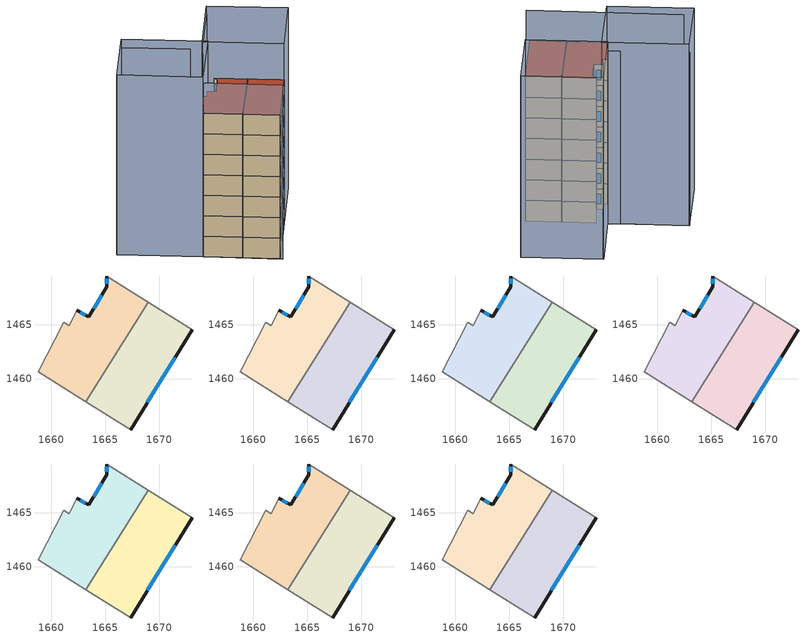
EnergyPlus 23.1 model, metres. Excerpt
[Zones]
2202b5e2a637705a_F0_dwelling_0
 floor ground (EU_floor_Construction): 1673.06,1464.52 1667.35,1455.22 1663.18,1457.84 1668.99,1467.1 z0
 wall outside (EU_wall_Construction): 1667.35,1455.22 1673.06,1464.52 z0:3
 wall adiabatic (EU_wall_Construction): 1673.06,1464.52 1668.99,1467.1 / 1663.18,1457.84 1667.35,1455.22 z0:3
 wall to 2202b5e2a637705a_F0_dwelling_1 (EU_wall_Construction): 1668.99,1467.1 1663.18,1457.84 z0:3
 window (EU_Window_Construction): 1668.92,1457.78 1671.49,1461.96 z0.83:2.17
2202b5e2a637705a_F0_dwelling_1
 floor ground (EU_floor_Construction): 1668.99,1467.1 1663.18,1457.84 1658.75,1460.62 1661.15,1465.23 1661.65,1464.93 1662.35,1466.33 1663.45,1465.73 1665.16,1468.53 1665.16,1469.53 z0
 wall outside (EU_wall_Construction): 1665.16,1469.53 1665.16,1468.53 1663.45,1465.73 1662.35,1466.33 z0:3
 wall adiabatic (EU_wall_Construction): 1668.99,1467.1 1665.16,1469.53 / 1662.35,1466.33 1661.65,1464.93 1661.15,1465.23 1658.75,1460.62 1663.18,1457.84 z0:3
 window (EU_Window_Construction): 1664.69,1467.76 1663.92,1466.5 / 1665.16,1469.25 1665.16,1468.8 / 1663.15,1465.89 1662.66,1466.16 z0.83:2.17
2202b5e2a637705a_F1_dwelling_0
 floor to 2202b5e2a637705a_F0_dwelling_0 (EU_floor_Construction): 1673.06,1464.52 1667.35,1455.22 1663.18,1457.84 1668.99,1467.1 z3
 wall outside (EU_wall_Construction): 1667.35,1455.22 1673.06,1464.52 z3:6
 wall adiabatic (EU_wall_Construction): 1673.06,1464.52 1668.99,1467.1 / 1663.18,1457.84 1667.35,1455.22 z3:6
 wall to 2202b5e2a637705a_F1_dwelling_1 (EU_wall_Construction): 1668.99,1467.1 1663.18,1457.84 z3:6
 window (EU_Window_Construction): 1668.92,1457.78 1671.49,1461.96 z3.83:5.17
2202b5e2a637705a_F1_dwelling_1
 floor to 2202b5e2a637705a_F0_dwelling_1 (EU_floor_Construction): 1668.99,1467.1 1663.18,1457.84 1658.75,1460.62 1661.15,1465.23 1661.65,1464.93 1662.35,1466.33 1663.45,1465.73 1665.16,1468.53 1665.16,1469.53 z3
 wall outside (EU_wall_Construction): 1665.16,1469.53 1665.16,1468.53 1663.45,1465.73 1662.35,1466.33 z3:6
 wall adiabatic (EU_wall_Construction): 1668.99,1467.1 1665.16,1469.53 / 1662.35,1466.33 1661.65,1464.93 1661.15,1465.23 1658.75,1460.62 1663.18,1457.84 z3:6
 window (EU_Window_Construction): 1664.69,1467.76 1663.92,1466.5 / 1665.16,1469.25 1665.16,1468.8 / 1663.15,1465.89 1662.66,1466.16 z3.83:5.17
2202b5e2a637705a_F2_dwelling_0
 floor to 2202b5e2a637705a_F1_dwelling_0 (EU_floor_Construction): 1673.06,1464.52 1667.35,1455.22 1663.18,1457.84 1668.99,1467.1 z6
 wall outside (EU_wall_Construction): 1667.35,1455.22 1673.06,1464.52 z6:9
 wall adiabatic (EU_wall_Construction): 1673.06,1464.52 1668.99,1467.1 / 1663.18,1457.84 1667.35,1455.22 z6:9
 wall to 2202b5e2a637705a_F2_dwelling_1 (EU_wall_Construction): 1668.99,1467.1 1663.18,1457.84 z6:9
 window (EU_Window_Construction): 1668.92,1457.78 1671.49,1461.96 z6.83:8.17
2202b5e2a637705a_F2_dwelling_1
 floor to 2202b5e2a637705a_F1_dwelling_1 (EU_floor_Construction): 1668.99,1467.1 1663.18,1457.84 1658.75,1460.62 1661.15,1465.23 1661.65,1464.93 1662.35,1466.33 1663.45,1465.73 1665.16,1468.53 1665.16,1469.53 z6
 wall outside (EU_wall_Construction): 1665.16,1469.53 1665.16,1468.53 1663.45,1465.73 1662.35,1466.33 z6:9
 wall adiabatic (EU_wall_Construction): 1668.99,1467.1 1665.16,1469.53 / 1662.35,1466.33 1661.65,1464.93 1661.15,1465.23 1658.75,1460.62 1663.18,1457.84 z6:9
 window (EU_Window_Construction): 1664.69,1467.76 1663.92,1466.5 / 1665.16,1469.25 1665.16,1468.8 / 1663.15,1465.89 1662.66,1466.16 z6.83:8.17
2202b5e2a637705a_F3_dwelling_0
 floor to 2202b5e2a637705a_F2_dwelling_0 (EU_floor_Construction): 1673.06,1464.52 1667.35,1455.22 1663.18,1457.84 1668.99,1467.1 z9
 wall outside (EU_wall_Construction): 1667.35,1455.22 1673.06,1464.52 z9:12
 wall adiabatic (EU_wall_Construction): 1673.06,1464.52 1668.99,1467.1 / 1663.18,1457.84 1667.35,1455.22 z9:12
 wall to 2202b5e2a637705a_F3_dwelling_1 (EU_wall_Construction): 1668.99,1467.1 1663.18,1457.84 z9:12
 window (EU_Window_Construction): 1668.92,1457.78 1671.49,1461.96 z9.83:11.17
2202b5e2a637705a_F3_dwelling_1
 floor to 2202b5e2a637705a_F2_dwelling_1 (EU_floor_Construction): 1668.99,1467.1 1663.18,1457.84 1658.75,1460.62 1661.15,1465.23 1661.65,1464.93 1662.35,1466.33 1663.45,1465.73 1665.16,1468.53 1665.16,1469.53 z9
 wall outside (EU_wall_Construction): 1665.16,1469.53 1665.16,1468.53 1663.45,1465.73 1662.35,1466.33 z9:12
 wall adiabatic (EU_wall_Construction): 1668.99,1467.1 1665.16,1469.53 / 1662.35,1466.33 1661.65,1464.93 1661.15,1465.23 1658.75,1460.62 1663.18,1457.84 z9:12
 window (EU_Window_Construction): 1664.69,1467.76 1663.92,1466.5 / 1665.16,1469.25 1665.16,1468.8 / 1663.15,1465.89 1662.66,1466.16 z9.83:11.17
2202b5e2a637705a_F4_dwelling_0
 floor to 2202b5e2a637705a_F3_dwelling_0 (EU_floor_Construction): 1673.06,1464.52 1667.35,1455.22 1663.18,1457.84 1668.99,1467.1 z12
 wall outside (EU_wall_Construction): 1667.35,1455.22 1673.06,1464.52 z12:15
 wall adiabatic (EU_wall_Construction): 1673.06,1464.52 1668.99,1467.1 / 1663.18,1457.84 1667.35,1455.22 z12:15
 wall to 2202b5e2a637705a_F4_dwelling_1 (EU_wall_Construction): 1668.99,1467.1 1663.18,1457.84 z12:15
 window (EU_Window_Construction): 1668.92,1457.78 1671.49,1461.96 z12.83:14.17
2202b5e2a637705a_F4_dwelling_1
 floor to 2202b5e2a637705a_F3_dwelling_1 (EU_floor_Construction): 1668.99,1467.1 1663.18,1457.84 1658.75,1460.62 1661.15,1465.23 1661.65,1464.93 1662.35,1466.33 1663.45,1465.73 1665.16,1468.53 1665.16,1469.53 z12
 wall outside (EU_wall_Construction): 1665.16,1469.53 1665.16,1468.53 1663.45,1465.73 1662.35,1466.33 z12:15
 wall adiabatic (EU_wall_Construction): 1668.99,1467.1 1665.16,1469.53 / 1662.35,1466.33 1661.65,1464.93 1661.15,1465.23 1658.75,1460.62 1663.18,1457.84 z12:15
 window (EU_Window_Construction): 1664.69,1467.76 1663.92,1466.5 / 1665.16,1469.25 1665.16,1468.8 / 1663.15,1465.89 1662.66,1466.16 z12.83:14.17
2202b5e2a637705a_F5_dwelling_0
 floor to 2202b5e2a637705a_F4_dwelling_0 (EU_floor_Construction): 1673.06,1464.52 1667.35,1455.22 1663.18,1457.84 1668.99,1467.1 z15
 wall outside (EU_wall_Construction): 1667.35,1455.22 1673.06,1464.52 z15:18
 wall adiabatic (EU_wall_Construction): 1673.06,1464.52 1668.99,1467.1 / 1663.18,1457.84 1667.35,1455.22 z15:18
 wall to 2202b5e2a637705a_F5_dwelling_1 (EU_wall_Construction): 1668.99,1467.1 1663.18,1457.84 z15:18
 window (EU_Window_Construction): 1668.92,1457.78 1671.49,1461.96 z15.83:17.17
2202b5e2a637705a_F5_dwelling_1
 floor to 2202b5e2a637705a_F4_dwelling_1 (EU_floor_Construction): 1668.99,1467.1 1663.18,1457.84 1658.75,1460.62 1661.15,1465.23 1661.65,1464.93 1662.35,1466.33 1663.45,1465.73 1665.16,1468.53 1665.16,1469.53 z15
 wall outside (EU_wall_Construction): 1665.16,1469.53 1665.16,1468.53 1663.45,1465.73 1662.35,1466.33 z15:18
 wall adiabatic (EU_wall_Construction): 1668.99,1467.1 1665.16,1469.53 / 1662.35,1466.33 1661.65,1464.93 1661.15,1465.23 1658.75,1460.62 1663.18,1457.84 z15:18
 window (EU_Window_Construction): 1664.69,1467.76 1663.92,1466.5 / 1665.16,1469.25 1665.16,1468.8 / 1663.15,1465.89 1662.66,1466.16 z15.83:17.17
2202b5e2a637705a_F6_dwelling_0
 floor to 2202b5e2a637705a_F5_dwelling_0 (EU_floor_Construction): 1673.06,1464.52 1667.35,1455.22 1663.18,1457.84 1668.99,1467.1 z18
 wall outside (EU_wall_Construction): 1667.35,1455.22 1673.06,1464.52 z18:21
 wall adiabatic (EU_wall_Construction): 1673.06,1464.52 1668.99,1467.1 / 1663.18,1457.84 1667.35,1455.22 z18:21
 wall to 2202b5e2a637705a_F6_dwelling_1 (EU_wall_Construction): 1668.99,1467.1 1663.18,1457.84 z18:21
 window (EU_Window_Construction): 1668.92,1457.78 1671.49,1461.96 z18.83:20.17
 roof outside (EU_roof_Construction): 1667.35,1455.22 1673.06,1464.52 1668.99,1467.1 1663.18,1457.84 z21
2202b5e2a637705a_F6_dwelling_1
 floor to 2202b5e2a637705a_F5_dwelling_1 (EU_floor_Construction): 1668.99,1467.1 1663.18,1457.84 1658.75,1460.62 1661.15,1465.23 1661.65,1464.93 1662.35,1466.33 1663.45,1465.73 1665.16,1468.53 1665.16,1469.53 z18
 wall outside (EU_wall_Construction): 1665.16,1469.53 1665.16,1468.53 1663.45,1465.73 1662.35,1466.33 z18:21
 wall adiabatic (EU_wall_Construction): 1668.99,1467.1 1665.16,1469.53 / 1662.35,1466.33 1661.65,1464.93 1661.15,1465.23 1658.75,1460.62 1663.18,1457.84 z18:21
 window (EU_Window_Construction): 1664.69,1467.76 1663.92,1466.5 / 1665.16,1469.25 1665.16,1468.8 / 1663.15,1465.89 1662.66,1466.16 z18.83:20.17
 roof outside (EU_roof_Construction): 1663.18,1457.84 1668.99,1467.1 1665.16,1469.53 1665.16,1468.53 1663.45,1465.73 1662.35,1466.33 1661.65,1464.93 1661.15,1465.23 1658.75,1460.62 z21
shading: 1650.24,1466.13 1667.67,1455.02 z0:25.4; 1654.85,1476.04 1664.58,1469.97 / 1664.58,1469.97 1658.75,1460.63 / 1658.75,1460.63 1649.02,1466.69 / 1649.02,1466.69 1654.85,1476.04 / 1678.8,1473.87 1673.06,1464.52 / 1673.06,1464.52 1663.83,1470.18 / 1663.83,1470.18 1669.56,1479.53 / 1669.56,1479.53 1678.8,1473.87 z0:26.3; 1669.59,1479.52 1664,1470.35 / 1664,1470.35 1654.77,1475.97 z0:25.1
[Building]
EU S2 Campaign: North Axis=0; Terrain=City; Solar Distribution=FullExterior
[Site:Location]
Lyon-Bron: Latitude=45.75; Longitude=5; Time Zone=1; Elevation=198
[SizingPeriod:WeatherFileDays]
AnnualSizingPeriod: Begin Month=1; Begin Day of Month=1; End Month=12; End Day of Month=31; Day of Week for Start Day=Monday; Use Weather File Daylight Saving Period=No; Use Weather File Rain and Snow Indicators=No
[MATERIAL]
EU_InternalMass_Material: Roughness=MediumRough; Thickness=0.1; Conductivity=1; Density=1800; Specific Heat=900; Thermal Absorptance=0.9; Solar Absorptance=0.7; Visible Absorptance=0.7
[MATERIAL:NOMASS] Roughness=MediumRough; Thermal Absorptance=0.9; Solar Absorptance=0.7; Visible Absorptance=0.7
Name | Thermal Resistance
EU_wall_NoMass | 0.87146
EU_roof_NoMass | 0.842276
EU_floor_NoMass | 0.496999
[WINDOWMATERIAL:SIMPLEGLAZINGSYSTEM]
EU_Window_SimpleGlazing: UFactor=2.2525; Solar Heat Gain Coefficient=0.76; Visible Transmittance=0.76
[CONSTRUCTION]
EU_wall_Construction: EU_wall_NoMass
EU_roof_Construction: EU_roof_NoMass
EU_floor_Construction: EU_floor_NoMass
EU_Window_Construction: EU_Window_SimpleGlazing
EU_InternalMass_Construction: EU_InternalMass_Material
[ZONE] Type=1; Multiplier=1; Ceiling Height=autocalculate; Floor Area=autocalculate; Part of Total Floor Area=Yes
Name | Volume
2202b5e2a637705a_F0_dwelling_0 | 159.671
2202b5e2a637705a_F1_dwelling_0; 2202b5e2a637705a_F2_dwelling_0; 2202b5e2a637705a_F3_dwelling_0; 2202b5e2a637705a_F4_dwelling_0; 2202b5e2a637705a_F5_dwelling_0; 2202b5e2a637705a_F6_dwelling_0 | 159.67
2202b5e2a637705a_F0_dwelling_1 | 159.651
2202b5e2a637705a_F1_dwelling_1; 2202b5e2a637705a_F2_dwelling_1; 2202b5e2a637705a_F3_dwelling_1; 2202b5e2a637705a_F4_dwelling_1; 2202b5e2a637705a_F5_dwelling_1; 2202b5e2a637705a_F6_dwelling_1 | 159.65
[INTERNALMASS] Construction=EU_InternalMass_Construction
Name | Zone or ZoneList | Surface Area
2202b5e2a637705a_F0_dwelling_0_EU_InternalMass | 2202b5e2a637705a_F0_dwelling_0 | 53.2233
2202b5e2a637705a_F0_dwelling_1_EU_InternalMass | 2202b5e2a637705a_F0_dwelling_1 | 53.2169
2202b5e2a637705a_F1_dwelling_0_EU_InternalMass | 2202b5e2a637705a_F1_dwelling_0 | 53.2233
2202b5e2a637705a_F1_dwelling_1_EU_InternalMass | 2202b5e2a637705a_F1_dwelling_1 | 53.2169
2202b5e2a637705a_F2_dwelling_0_EU_InternalMass | 2202b5e2a637705a_F2_dwelling_0 | 53.2233
2202b5e2a637705a_F2_dwelling_1_EU_InternalMass | 2202b5e2a637705a_F2_dwelling_1 | 53.2169
2202b5e2a637705a_F3_dwelling_0_EU_InternalMass | 2202b5e2a637705a_F3_dwelling_0 | 53.2233
2202b5e2a637705a_F3_dwelling_1_EU_InternalMass | 2202b5e2a637705a_F3_dwelling_1 | 53.2169
2202b5e2a637705a_F4_dwelling_0_EU_InternalMass | 2202b5e2a637705a_F4_dwelling_0 | 53.2233
2202b5e2a637705a_F4_dwelling_1_EU_InternalMass | 2202b5e2a637705a_F4_dwelling_1 | 53.2169
2202b5e2a637705a_F5_dwelling_0_EU_InternalMass | 2202b5e2a637705a_F5_dwelling_0 | 53.2233
2202b5e2a637705a_F5_dwelling_1_EU_InternalMass | 2202b5e2a637705a_F5_dwelling_1 | 53.2169
2202b5e2a637705a_F6_dwelling_0_EU_InternalMass | 2202b5e2a637705a_F6_dwelling_0 | 53.2233
2202b5e2a637705a_F6_dwelling_1_EU_InternalMass | 2202b5e2a637705a_F6_dwelling_1 | 53.2169
[OTHEREQUIPMENT] Fuel Type=Electricity; Design Level Calculation Method=Watts/Area; Power per Zone Floor Area=1; Fraction Latent=0; Fraction Radiant=0; Fraction Lost=0; Carbon Dioxide Generation Rate=0; EndUse Subcategory=EU_Step8_InternalGains
Name | Zone or ZoneList or Space or SpaceList | Schedule
EU_Step8_InternalGain_2202b5e2a637705a_F0_dwelling_0_f000 | 2202b5e2a637705a_F0_dwelling_0 | EU_Step8_GainSchedule_2202b5e2a637705a_F0_dwelling_0_f000
EU_Step8_InternalGain_2202b5e2a637705a_F0_dwelling_1_f000 | 2202b5e2a637705a_F0_dwelling_1 | EU_Step8_GainSchedule_2202b5e2a637705a_F0_dwelling_1_f000
EU_Step8_InternalGain_2202b5e2a637705a_F1_dwelling_0_f000 | 2202b5e2a637705a_F1_dwelling_0 | EU_Step8_GainSchedule_2202b5e2a637705a_F1_dwelling_0_f000
EU_Step8_InternalGain_2202b5e2a637705a_F1_dwelling_1_f000 | 2202b5e2a637705a_F1_dwelling_1 | EU_Step8_GainSchedule_2202b5e2a637705a_F1_dwelling_1_f000
EU_Step8_InternalGain_2202b5e2a637705a_F2_dwelling_0_f000 | 2202b5e2a637705a_F2_dwelling_0 | EU_Step8_GainSchedule_2202b5e2a637705a_F2_dwelling_0_f000
EU_Step8_InternalGain_2202b5e2a637705a_F2_dwelling_1_f000 | 2202b5e2a637705a_F2_dwelling_1 | EU_Step8_GainSchedule_2202b5e2a637705a_F2_dwelling_1_f000
EU_Step8_InternalGain_2202b5e2a637705a_F3_dwelling_0_f000 | 2202b5e2a637705a_F3_dwelling_0 | EU_Step8_GainSchedule_2202b5e2a637705a_F3_dwelling_0_f000
EU_Step8_InternalGain_2202b5e2a637705a_F3_dwelling_1_f000 | 2202b5e2a637705a_F3_dwelling_1 | EU_Step8_GainSchedule_2202b5e2a637705a_F3_dwelling_1_f000
EU_Step8_InternalGain_2202b5e2a637705a_F4_dwelling_0_f000 | 2202b5e2a637705a_F4_dwelling_0 | EU_Step8_GainSchedule_2202b5e2a637705a_F4_dwelling_0_f000
EU_Step8_InternalGain_2202b5e2a637705a_F4_dwelling_1_f000 | 2202b5e2a637705a_F4_dwelling_1 | EU_Step8_GainSchedule_2202b5e2a637705a_F4_dwelling_1_f000
EU_Step8_InternalGain_2202b5e2a637705a_F5_dwelling_0_f000 | 2202b5e2a637705a_F5_dwelling_0 | EU_Step8_GainSchedule_2202b5e2a637705a_F5_dwelling_0_f000
EU_Step8_InternalGain_2202b5e2a637705a_F5_dwelling_1_f000 | 2202b5e2a637705a_F5_dwelling_1 | EU_Step8_GainSchedule_2202b5e2a637705a_F5_dwelling_1_f000
EU_Step8_InternalGain_2202b5e2a637705a_F6_dwelling_0_f000 | 2202b5e2a637705a_F6_dwelling_0 | EU_Step8_GainSchedule_2202b5e2a637705a_F6_dwelling_0_f000
EU_Step8_InternalGain_2202b5e2a637705a_F6_dwelling_1_f000 | 2202b5e2a637705a_F6_dwelling_1 | EU_Step8_GainSchedule_2202b5e2a637705a_F6_dwelling_1_f000
[ZONEVENTILATION:DESIGNFLOWRATE] Schedule=EU_AlwaysOn; Design Flow Rate Calculation Method=AirChanges/Hour; Air Changes per Hour=0.425; Ventilation Type=Natural; Fan Pressure Rise=0; Fan Total Efficiency=1; Constant Term Coefficient=1; Temperature Term Coefficient=0; Velocity Term Coefficient=0; Velocity Squared Term Coefficient=0; Minimum Indoor Temperature=-100; Maximum Indoor Temperature=100; Delta Temperature=-100; Minimum Outdoor Temperature=-100; Maximum Outdoor Temperature=100; Maximum Wind Speed=40
Name | Zone or ZoneList or Space or SpaceList
EU_ConstantAir_2202b5e2a637705a_F0_dwelling_0 | 2202b5e2a637705a_F0_dwelling_0
EU_ConstantAir_2202b5e2a637705a_F0_dwelling_1 | 2202b5e2a637705a_F0_dwelling_1
EU_ConstantAir_2202b5e2a637705a_F1_dwelling_0 | 2202b5e2a637705a_F1_dwelling_0
EU_ConstantAir_2202b5e2a637705a_F1_dwelling_1 | 2202b5e2a637705a_F1_dwelling_1
EU_ConstantAir_2202b5e2a637705a_F2_dwelling_0 | 2202b5e2a637705a_F2_dwelling_0
EU_ConstantAir_2202b5e2a637705a_F2_dwelling_1 | 2202b5e2a637705a_F2_dwelling_1
EU_ConstantAir_2202b5e2a637705a_F3_dwelling_0 | 2202b5e2a637705a_F3_dwelling_0
EU_ConstantAir_2202b5e2a637705a_F3_dwelling_1 | 2202b5e2a637705a_F3_dwelling_1
EU_ConstantAir_2202b5e2a637705a_F4_dwelling_0 | 2202b5e2a637705a_F4_dwelling_0
EU_ConstantAir_2202b5e2a637705a_F4_dwelling_1 | 2202b5e2a637705a_F4_dwelling_1
EU_ConstantAir_2202b5e2a637705a_F5_dwelling_0 | 2202b5e2a637705a_F5_dwelling_0
EU_ConstantAir_2202b5e2a637705a_F5_dwelling_1 | 2202b5e2a637705a_F5_dwelling_1
EU_ConstantAir_2202b5e2a637705a_F6_dwelling_0 | 2202b5e2a637705a_F6_dwelling_0
EU_ConstantAir_2202b5e2a637705a_F6_dwelling_1 | 2202b5e2a637705a_F6_dwelling_1
[HVACTEMPLATE:THERMOSTAT] Constant Heating Setpoint=20; Constant Cooling Setpoint=50
EU_HeatOnly_2202b5e2a637705a_F0_dwelling_0; EU_HeatOnly_2202b5e2a637705a_F0_dwelling_1; EU_HeatOnly_2202b5e2a637705a_F1_dwelling_0; EU_HeatOnly_2202b5e2a637705a_F1_dwelling_1; EU_HeatOnly_2202b5e2a637705a_F2_dwelling_0; EU_HeatOnly_2202b5e2a637705a_F2_dwelling_1; EU_HeatOnly_2202b5e2a637705a_F3_dwelling_0; EU_HeatOnly_2202b5e2a637705a_F3_dwelling_1; EU_HeatOnly_2202b5e2a637705a_F4_dwelling_0; EU_HeatOnly_2202b5e2a637705a_F4_dwelling_1; EU_HeatOnly_2202b5e2a637705a_F5_dwelling_0; EU_HeatOnly_2202b5e2a637705a_F5_dwelling_1; EU_HeatOnly_2202b5e2a637705a_F6_dwelling_0; EU_HeatOnly_2202b5e2a637705a_F6_dwelling_1
[HVACTEMPLATE:ZONE:IDEALLOADSAIRSYSTEM] System Availability Schedule=EU_AlwaysOn; Maximum Heating Supply Air Temperature=50; Minimum Cooling Supply Air Temperature=13; Maximum Heating Supply Air Humidity Ratio=0.0156; Minimum Cooling Supply Air Humidity Ratio=0.0077; Heating Limit=NoLimit; Cooling Limit=NoLimit; Heating Availability Schedule=EU_AlwaysOn; Cooling Availability Schedule=EU_CoolingOff; Dehumidification Control Type=ConstantSensibleHeatRatio; Cooling Sensible Heat Ratio=0.7; Dehumidification Setpoint=60; Humidification Control Type=None; Humidification Setpoint=30; Outdoor Air Method=None; Outdoor Air Flow Rate per Person=0.00944; Outdoor Air Flow Rate per Zone Floor Area=0; Outdoor Air Flow Rate per Zone=0; Demand Controlled Ventilation Type=None; Outdoor Air Economizer Type=NoEconomizer; Heat Recovery Type=None; Sensible Heat Recovery Effectiveness=0.7; Latent Heat Recovery Effectiveness=0.65
Name | Template Thermostat
2202b5e2a637705a_F0_dwelling_0 | EU_HeatOnly_2202b5e2a637705a_F0_dwelling_0
2202b5e2a637705a_F0_dwelling_1 | EU_HeatOnly_2202b5e2a637705a_F0_dwelling_1
2202b5e2a637705a_F1_dwelling_0 | EU_HeatOnly_2202b5e2a637705a_F1_dwelling_0
2202b5e2a637705a_F1_dwelling_1 | EU_HeatOnly_2202b5e2a637705a_F1_dwelling_1
2202b5e2a637705a_F2_dwelling_0 | EU_HeatOnly_2202b5e2a637705a_F2_dwelling_0
2202b5e2a637705a_F2_dwelling_1 | EU_HeatOnly_2202b5e2a637705a_F2_dwelling_1
2202b5e2a637705a_F3_dwelling_0 | EU_HeatOnly_2202b5e2a637705a_F3_dwelling_0
2202b5e2a637705a_F3_dwelling_1 | EU_HeatOnly_2202b5e2a637705a_F3_dwelling_1
2202b5e2a637705a_F4_dwelling_0 | EU_HeatOnly_2202b5e2a637705a_F4_dwelling_0
2202b5e2a637705a_F4_dwelling_1 | EU_HeatOnly_2202b5e2a637705a_F4_dwelling_1
2202b5e2a637705a_F5_dwelling_0 | EU_HeatOnly_2202b5e2a637705a_F5_dwelling_0
2202b5e2a637705a_F5_dwelling_1 | EU_HeatOnly_2202b5e2a637705a_F5_dwelling_1
2202b5e2a637705a_F6_dwelling_0 | EU_HeatOnly_2202b5e2a637705a_F6_dwelling_0
2202b5e2a637705a_F6_dwelling_1 | EU_HeatOnly_2202b5e2a637705a_F6_dwelling_1
[SIZING:ZONE] Zone Cooling Design Supply Air Temperature Input Method=SupplyAirTemperature; Zone Cooling Design Supply Air Temperature=13; Zone Heating Design Supply Air Temperature Input Method=SupplyAirTemperature; Zone Heating Design Supply Air Temperature=50; Zone Cooling Design Supply Air Humidity Ratio=0.008; Zone Heating Design Supply Air Humidity Ratio=0.008; Cooling Design Air Flow Method=DesignDay; Cooling Design Air Flow Rate=0; Cooling Minimum Air Flow per Zone Floor Area=0.000762; Cooling Minimum Air Flow=0; Cooling Minimum Air Flow Fraction=0.2; Heating Design Air Flow Method=DesignDay; Heating Design Air Flow Rate=0; Heating Maximum Air Flow per Zone Floor Area=0.002032; Heating Maximum Air Flow=0.141576; Heating Maximum Air Flow Fraction=0.3; Account for Dedicated Outdoor Air System=No; Dedicated Outdoor Air System Control Strategy=NeutralSupplyAir; Dedicated Outdoor Air Low Setpoint Temperature for Design=autosize; Dedicated Outdoor Air High Setpoint Temperature for Design=autosize; Zone Load Sizing Method=Sensible Load Only No Latent Load; Zone Latent Cooling Design Supply Air Humidity Ratio Input Method=HumidityRatioDifference; Zone Cooling Design Supply Air Humidity Ratio Difference=0.005; Zone Latent Heating Design Supply Air Humidity Ratio Input Method=HumidityRatioDifference; Zone Humidification Design Supply Air Humidity Ratio Difference=0.005
2202b5e2a637705a_F0_dwelling_0; 2202b5e2a637705a_F0_dwelling_1; 2202b5e2a637705a_F1_dwelling_0; 2202b5e2a637705a_F1_dwelling_1; 2202b5e2a637705a_F2_dwelling_0; 2202b5e2a637705a_F2_dwelling_1; 2202b5e2a637705a_F3_dwelling_0; 2202b5e2a637705a_F3_dwelling_1; 2202b5e2a637705a_F4_dwelling_0; 2202b5e2a637705a_F4_dwelling_1; 2202b5e2a637705a_F5_dwelling_0; 2202b5e2a637705a_F5_dwelling_1; 2202b5e2a637705a_F6_dwelling_0; 2202b5e2a637705a_F6_dwelling_1
[SCHEDULE:CONSTANT]
Name | Hourly Value
EU_AlwaysOn | 1
EU_CoolingOff | 0
[SCHEDULE:FILE] Column Number=1; Rows to Skip at Top=0; Number of Hours of Data=8760; Column Separator=Comma; Interpolate to Timestep=No; Minutes per Item=60; Adjust Schedule for Daylight Savings=Yes
Name | File
EU_Step8_GainSchedule_2202b5e2a637705a_F0_dwelling_0_f000 | ../../schedules/2202b5e2a637705a/2202b5e2a637705a_F0_dwelling_0_f000_gain.csv
EU_Step8_GainSchedule_2202b5e2a637705a_F0_dwelling_1_f000 | ../../schedules/2202b5e2a637705a/2202b5e2a637705a_F0_dwelling_1_f000_gain.csv
EU_Step8_GainSchedule_2202b5e2a637705a_F1_dwelling_0_f000 | ../../schedules/2202b5e2a637705a/2202b5e2a637705a_F1_dwelling_0_f000_gain.csv
EU_Step8_GainSchedule_2202b5e2a637705a_F1_dwelling_1_f000 | ../../schedules/2202b5e2a637705a/2202b5e2a637705a_F1_dwelling_1_f000_gain.csv
EU_Step8_GainSchedule_2202b5e2a637705a_F2_dwelling_0_f000 | ../../schedules/2202b5e2a637705a/2202b5e2a637705a_F2_dwelling_0_f000_gain.csv
EU_Step8_GainSchedule_2202b5e2a637705a_F2_dwelling_1_f000 | ../../schedules/2202b5e2a637705a/2202b5e2a637705a_F2_dwelling_1_f000_gain.csv
EU_Step8_GainSchedule_2202b5e2a637705a_F3_dwelling_0_f000 | ../../schedules/2202b5e2a637705a/2202b5e2a637705a_F3_dwelling_0_f000_gain.csv
EU_Step8_GainSchedule_2202b5e2a637705a_F3_dwelling_1_f000 | ../../schedules/2202b5e2a637705a/2202b5e2a637705a_F3_dwelling_1_f000_gain.csv
EU_Step8_GainSchedule_2202b5e2a637705a_F4_dwelling_0_f000 | ../../schedules/2202b5e2a637705a/2202b5e2a637705a_F4_dwelling_0_f000_gain.csv
EU_Step8_GainSchedule_2202b5e2a637705a_F4_dwelling_1_f000 | ../../schedules/2202b5e2a637705a/2202b5e2a637705a_F4_dwelling_1_f000_gain.csv
EU_Step8_GainSchedule_2202b5e2a637705a_F5_dwelling_0_f000 | ../../schedules/2202b5e2a637705a/2202b5e2a637705a_F5_dwelling_0_f000_gain.csv
EU_Step8_GainSchedule_2202b5e2a637705a_F5_dwelling_1_f000 | ../../schedules/2202b5e2a637705a/2202b5e2a637705a_F5_dwelling_1_f000_gain.csv
EU_Step8_GainSchedule_2202b5e2a637705a_F6_dwelling_0_f000 | ../../schedules/2202b5e2a637705a/2202b5e2a637705a_F6_dwelling_0_f000_gain.csv
EU_Step8_GainSchedule_2202b5e2a637705a_F6_dwelling_1_f000 | ../../schedules/2202b5e2a637705a/2202b5e2a637705a_F6_dwelling_1_f000_gain.csv
